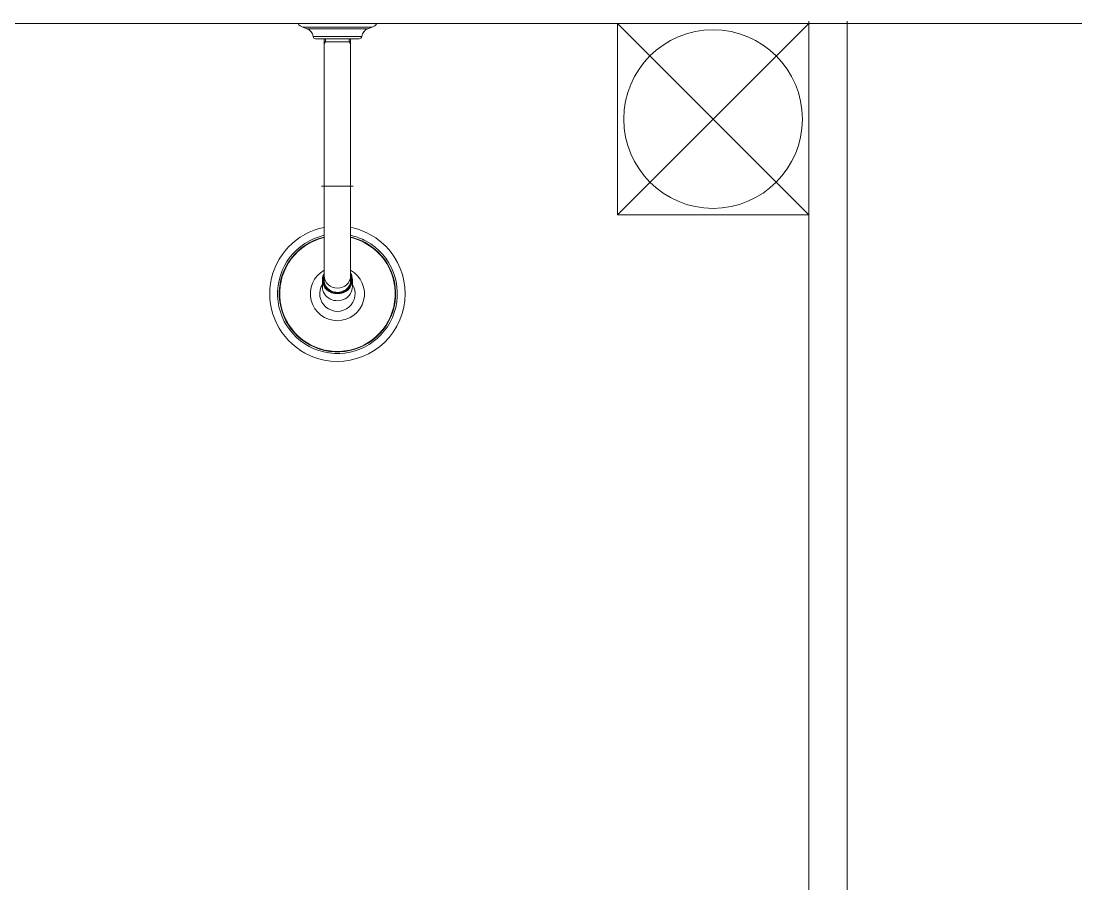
# Model space of a CAD drawing. Header units: millimetres. Extents: x 214 to 1190, y -192 to 1092.
# Drawn here: x 1043.105 to 1043.932, y 72.524 to 73.201 of the extents above; entities that cross this region are included whole.
import ezdxf

# ---------------------------------------------------------------- set-up
doc = ezdxf.new("R2010")
doc.units = ezdxf.units.MM
doc.linetypes.add('DASHDOT', pattern=[25.4, 12.7, -6.35, 0, -6.35])
doc.layers.add('I-ARQ', color=8, linetype='Continuous', lineweight=0)

msp = doc.modelspace()

# ---------------------------------------------------------------- linework, layer by layer
at = {"layer": 'I-ARQ'}
for p, q in [((1045.40263, 73.19909), (1042.92763, 73.19909)), ((1043.72263, 73.04909), (1043.57263, 73.19909)), ((1043.72263, 73.19909), (1043.57263, 73.04909)), ((1043.57263, 73.04909), (1043.57263, 73.19909)), ((1043.57263, 73.19909), (1043.72263, 73.19909)), ((1043.72263, 73.20095), (1043.72263, 71.83909)), ((1043.72263, 73.19909), (1043.72263, 73.04909)), ((1043.75263, 73.20095), (1043.75263, 71.83909)), ((1043.72263, 73.04909), (1043.57263, 73.04909))]:
    msp.add_line(p, q, dxfattribs=at)
at = {"layer": 'I-ARQ', "ltscale": 0.200747}
msp.add_lwpolyline([(1043.32602, 73.19609, -0.164371), (1043.32227, 73.19909), (1043.38404, 73.19909, -0.164371), (1043.38028, 73.19609)], format="xyb", dxfattribs=at)
at = {"layer": 'I-ARQ'}
msp.add_lwpolyline([(1043.38028, 73.19609), (1043.32602, 73.19609), (1043.3292, 73.19493), (1043.3771, 73.19493)], close=True, dxfattribs=at)
for points in [[(1043.33408, 73.18883, 0.280777), (1043.3292, 73.19493)], [(1043.3771, 73.19493, 0.280777), (1043.37222, 73.18883)], [(1043.37222, 73.18883, -0.377188), (1043.37024, 73.18708), (1043.33607, 73.18708, -0.377188), (1043.33408, 73.18883)], [(1043.34282, 73.03919, 0.700978), (1043.32771, 72.94059, 1), (1043.37859, 73.03371, 0.07613), (1043.36349, 73.03919)], [(1043.36349, 73.03295, -0.06962), (1043.37566, 73.02835, -5.480122), (1043.34282, 73.03295)], [(1043.34282, 73.00563, 3.836175), (1043.36349, 73.00563)], [(1043.34139, 72.99449, 1.802734), (1043.36492, 72.99449)]]:
    msp.add_lwpolyline(points, format="xyb", dxfattribs=at)
at = {"layer": 'I-ARQ', "ltscale": 0.352288}
msp.add_lwpolyline([(1043.37222, 73.18883), (1043.33408, 73.18883)], dxfattribs=at)
at = {"layer": 'I-ARQ', "ltscale": 0.029062}
for points in [[(1043.34385, 73.18708), (1043.34385, 73.18475), (1043.34282, 73.18296)], [(1043.36245, 73.18708), (1043.36245, 73.18475)]]:
    msp.add_lwpolyline(points, dxfattribs=at)
at = {"layer": 'I-ARQ'}
for points in [[(1043.34282, 73.18708), (1043.34282, 73.07145)], [(1043.36349, 73.18708), (1043.36349, 73.07145)]]:
    msp.add_lwpolyline(points, dxfattribs=at)
at = {"layer": 'I-ARQ', "ltscale": 0.242325}
msp.add_lwpolyline([(1043.36349, 73.18475), (1043.34282, 73.18475)], dxfattribs=at)
at = {"layer": 'I-ARQ', "ltscale": 0.218093}
msp.add_lwpolyline([(1043.36245, 73.18475), (1043.34499, 73.18475)], dxfattribs=at)
at = {"layer": 'I-ARQ', "ltscale": 0.025813}
msp.add_lwpolyline([(1043.36245, 73.18475), (1043.36349, 73.18296)], dxfattribs=at)
at = {"layer": 'I-ARQ', "linetype": 'DASHDOT', "ltscale": 0.30975}
msp.add_lwpolyline([(1043.34075, 73.07145), (1043.36556, 73.07145)], dxfattribs=at)
at = {"layer": 'I-ARQ', "ltscale": 0.06322}
for points in [[(1043.34282, 73.03919), (1043.34282, 73.07145)], [(1043.36349, 73.03919), (1043.36349, 73.07145)], [(1043.34282, 73.00563), (1043.34282, 73.03919)], [(1043.36349, 73.03295), (1043.36349, 73.03919)], [(1043.34282, 72.99614), (1043.34282, 73.00563)], [(1043.36349, 72.99614), (1043.36349, 73.00563)]]:
    msp.add_lwpolyline(points, dxfattribs=at)
at = {"layer": 'I-ARQ', "ltscale": 0.258125}
msp.add_lwpolyline([(1043.36349, 73.07145), (1043.34282, 73.07145)], dxfattribs=at)
at = {"layer": 'I-ARQ', "ltscale": 0.06322}
for points in [[(1043.36349, 73.03295), (1043.36349, 73.03159, -0.067971), (1043.37503, 73.02719, -5.429636), (1043.34282, 73.03159)], [(1043.36349, 73.00563), (1043.36349, 73.03125, -0.067551), (1043.37487, 73.0269, -5.416932), (1043.34282, 73.03125)]]:
    msp.add_lwpolyline(points, format="xyb", dxfattribs=at)
at = {"layer": 'I-ARQ', "ltscale": 0.067122}
msp.add_lwpolyline([(1043.34139, 72.99268), (1043.34139, 72.99817, -0.128945), (1043.34282, 73.00334)], format="xyb", dxfattribs=at)
at = {"layer": 'I-ARQ', "ltscale": 0.067121}
for points in [[(1043.36492, 72.99805), (1043.36492, 72.99449)], [(1043.36492, 72.99449), (1043.36492, 72.99268)]]:
    msp.add_lwpolyline(points, dxfattribs=at)
at = {"layer": 'I-ARQ'}
msp.add_circle((1043.64763, 73.12409), 0.07, dxfattribs=at)
for centre, major_axis, ratio, start_param, end_param in [((1043.35315, 72.99822), (-0.01126, 0), 0.939693, 5.874594, 9.833369), ((1043.35315, 72.99822), (-0.01116, 0), 0.939693, 5.895727, 9.812236), ((1043.35315, 72.99805), (-0.01176, 0), 0.939693, 6.283156, 9.424748), ((1043.35315, 72.9981), (-0.01055, 0), 0.939693, 6.083746, 6.283156), ((1043.35315, 72.99754), (-0.01055, 0), 0.939693, 6.083746, 6.254788), ((1043.35315, 72.9981), (-0.01055, 0), 0.939693, 6.283156, 7.353981), ((1043.35315, 73.0012), (0.01034, 0), 0.939693, 3.141593, 6.283185), ((1043.35315, 72.9981), (-0.01055, 0), 0.939693, 1.070796, 3.141564), ((1043.35315, 72.99805), (-0.01176, -0.00001), 0.942388, 3.140774, 3.638398), ((1043.35315, 72.9981), (-0.01055, 0), 0.939693, 3.141564, 3.341037), ((1043.35315, 72.99754), (-0.01055, 0), 0.939693, 3.169992, 3.341037), ((1043.35315, 72.99268), (-0.01176, 0), 0.939693, 6.283156, 7.353981), ((1043.35315, 72.99268), (-0.01176, 0), 0.939693, 1.070796, 3.141564)]:
    msp.add_ellipse(centre, major_axis=major_axis, ratio=ratio, start_param=start_param, end_param=end_param, dxfattribs=at)

doc.saveas('drawing.dxf')
